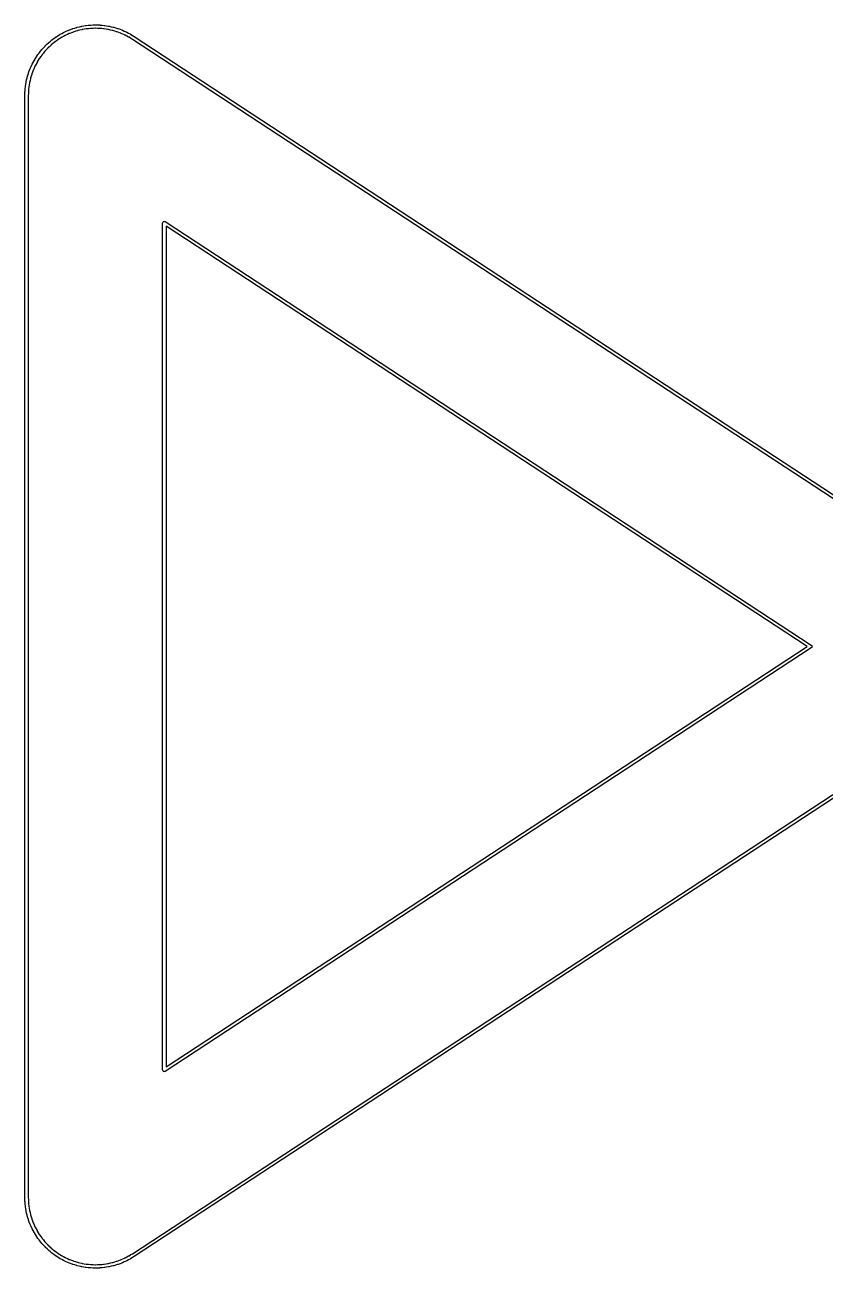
# Model space of a CAD drawing. Header units: inches. Extents: x 0.4 to 11.3, y -7.9 to -0.4.
# Drawn here: x 1.909 to 2.1376, y -3.6619 to -3.3066 of the extents above; entities that cross this region are included whole.
import ezdxf

# ---------------------------------------------------------------- set-up
doc = ezdxf.new("R2010")
doc.units = ezdxf.units.IN
doc.header["$MEASUREMENT"] = 0
doc.layers.add('Translucent', color=161, linetype='CONTINUOUS', true_color=0x5994dc)

msp = doc.modelspace()

# ---------------------------------------------------------------- linework, layer by layer
at = {"layer": 'Translucent', "linetype": 'CONTINUOUS'}
for p, q in [((1.92143, -3.30812), (1.92195, -3.30793)), ((1.92195, -3.30793), (1.92247, -3.30773)), ((1.92247, -3.30773), (1.92248, -3.30772)), ((1.92248, -3.30772), (1.9225, -3.30772)), ((1.9225, -3.30772), (1.92257, -3.3077)), ((1.92257, -3.3077), (1.92263, -3.30767)), ((1.92263, -3.30767), (1.92265, -3.30767)), ((1.92265, -3.30767), (1.92266, -3.30766)), ((1.92266, -3.30766), (1.9232, -3.3075)), ((1.9232, -3.3075), (1.92373, -3.30733)), ((1.92373, -3.30733), (1.92374, -3.30733)), ((1.92374, -3.30733), (1.92376, -3.30732)), ((1.92376, -3.30732), (1.92383, -3.30731)), ((1.92383, -3.30731), (1.9239, -3.30729)), ((1.9239, -3.30729), (1.92391, -3.30728)), ((1.92391, -3.30728), (1.92393, -3.30728)), ((1.92393, -3.30728), (1.92447, -3.30715)), ((1.92447, -3.30715), (1.92501, -3.30702)), ((1.92501, -3.30702), (1.92503, -3.30702)), ((1.92503, -3.30702), (1.92504, -3.30701)), ((1.92504, -3.30701), (1.92511, -3.307)), ((1.92511, -3.307), (1.92518, -3.30699)), ((1.92518, -3.30699), (1.9252, -3.30699)), ((1.9252, -3.30699), (1.92521, -3.30698)), ((1.92521, -3.30698), (1.92576, -3.30689)), ((1.92529, -3.30797), (1.92523, -3.30798)), ((1.92531, -3.30796), (1.92529, -3.30797)), ((1.92532, -3.30796), (1.92531, -3.30796)), ((1.92539, -3.30795), (1.92532, -3.30796)), ((1.92593, -3.30786), (1.92539, -3.30795)), ((1.92576, -3.30689), (1.92631, -3.30679)), ((1.92646, -3.30777), (1.92593, -3.30786)), ((1.92593, -3.30786), (1.92593, -3.30786)), ((1.92593, -3.30786), (1.92593, -3.30786)), ((1.92631, -3.30679), (1.92633, -3.30679)), ((1.92633, -3.30679), (1.92634, -3.30679)), ((1.92634, -3.30679), (1.92641, -3.30678)), ((1.92641, -3.30678), (1.92648, -3.30677)), ((1.92653, -3.30776), (1.92646, -3.30777)), ((1.92648, -3.30677), (1.9265, -3.30677)), ((1.9265, -3.30677), (1.92652, -3.30677)), ((1.92652, -3.30677), (1.92707, -3.30671)), ((1.92655, -3.30775), (1.92653, -3.30776)), ((1.92656, -3.30775), (1.92655, -3.30775)), ((1.92663, -3.30774), (1.92656, -3.30775)), ((1.92717, -3.30769), (1.92663, -3.30774)), ((1.92707, -3.30671), (1.92762, -3.30665)), ((1.92771, -3.30763), (1.92717, -3.30769)), ((1.92717, -3.30769), (1.92717, -3.30769)), ((1.92717, -3.30769), (1.92717, -3.30769)), ((1.92762, -3.30665), (1.92764, -3.30665)), ((1.92764, -3.30665), (1.92766, -3.30665)), ((1.92766, -3.30665), (1.92773, -3.30665)), ((1.92778, -3.30763), (1.92771, -3.30763)), ((1.92773, -3.30665), (1.9278, -3.30664)), ((1.9278, -3.30763), (1.92778, -3.30763)), ((1.9278, -3.30664), (1.92781, -3.30664)), ((1.92781, -3.30763), (1.9278, -3.30763)), ((1.92781, -3.30664), (1.92783, -3.30664)), ((1.92788, -3.30762), (1.92781, -3.30763)), ((1.92783, -3.30664), (1.92839, -3.30662)), ((1.92842, -3.3076), (1.92788, -3.30762)), ((1.92839, -3.30662), (1.92894, -3.3066)), ((1.92843, -3.3076), (1.92842, -3.3076)), ((1.92842, -3.3076), (1.92842, -3.3076)), ((1.92897, -3.30758), (1.92843, -3.3076)), ((1.92894, -3.3066), (1.92896, -3.3066)), ((1.92896, -3.3066), (1.92898, -3.3066)), ((1.92904, -3.30758), (1.92897, -3.30758)), ((1.92898, -3.3066), (1.92905, -3.3066)), ((1.92905, -3.30758), (1.92904, -3.30758)), ((1.92905, -3.3066), (1.92912, -3.30659)), ((1.92906, -3.30758), (1.92905, -3.30758)), ((1.92913, -3.30758), (1.92906, -3.30758)), ((1.92912, -3.30659), (1.92913, -3.3066)), ((1.92913, -3.3066), (1.92915, -3.30659)), ((1.92968, -3.3076), (1.92913, -3.30758)), ((1.92915, -3.30659), (1.92971, -3.30661)), ((1.93022, -3.30761), (1.92968, -3.3076)), ((1.92968, -3.3076), (1.92968, -3.3076)), ((1.92968, -3.3076), (1.92968, -3.3076)), ((1.92971, -3.30661), (1.93026, -3.30663)), ((1.93029, -3.30762), (1.93022, -3.30761)), ((1.93026, -3.30663), (1.93028, -3.30663)), ((1.93028, -3.30663), (1.9303, -3.30663)), ((1.93031, -3.30761), (1.93029, -3.30762)), ((1.9303, -3.30663), (1.93037, -3.30663)), ((1.93032, -3.30762), (1.93031, -3.30761)), ((1.93039, -3.30762), (1.93032, -3.30762)), ((1.93037, -3.30663), (1.93044, -3.30664)), ((1.93093, -3.30767), (1.93039, -3.30762)), ((1.93044, -3.30664), (1.93045, -3.30664)), ((1.93045, -3.30664), (1.93047, -3.30664)), ((1.93047, -3.30664), (1.93102, -3.30669)), ((1.93147, -3.30772), (1.93093, -3.30767)), ((1.93093, -3.30767), (1.93093, -3.30767)), ((1.93093, -3.30767), (1.93093, -3.30767)), ((1.93102, -3.30669), (1.93158, -3.30674)), ((1.93154, -3.30773), (1.93147, -3.30772)), ((1.93156, -3.30773), (1.93154, -3.30773)), ((1.93157, -3.30774), (1.93156, -3.30773)), ((1.93164, -3.30774), (1.93157, -3.30774)), ((1.93158, -3.30674), (1.93159, -3.30675)), ((1.93159, -3.30675), (1.93161, -3.30675)), ((1.93161, -3.30675), (1.93168, -3.30676)), ((1.93217, -3.30783), (1.93164, -3.30774)), ((1.93168, -3.30676), (1.93175, -3.30677)), ((1.93175, -3.30677), (1.93177, -3.30677)), ((1.93177, -3.30677), (1.93178, -3.30677)), ((1.93178, -3.30677), (1.93233, -3.30686)), ((1.93218, -3.30783), (1.93217, -3.30783)), ((1.93271, -3.30792), (1.93218, -3.30783)), ((1.93218, -3.30783), (1.93218, -3.30783)), ((1.93233, -3.30686), (1.93288, -3.30695)), ((1.93278, -3.30793), (1.93271, -3.30792)), ((1.9328, -3.30793), (1.93278, -3.30793)), ((1.93281, -3.30794), (1.9328, -3.30793)), ((1.93288, -3.30795), (1.93281, -3.30794)), ((1.93288, -3.30695), (1.9329, -3.30695)), ((1.93341, -3.30807), (1.93288, -3.30795)), ((1.9329, -3.30695), (1.93291, -3.30695)), ((1.93291, -3.30695), (1.93298, -3.30697)), ((1.93298, -3.30697), (1.93305, -3.30698)), ((1.93305, -3.30698), (1.93307, -3.30699)), ((1.93307, -3.30699), (1.93309, -3.30699)), ((1.93309, -3.30699), (1.93363, -3.30711)), ((1.93363, -3.30711), (1.93363, -3.30711)), ((1.93363, -3.30711), (1.93417, -3.30723)), ((1.93417, -3.30723), (1.93419, -3.30724)), ((1.93419, -3.30724), (1.9342, -3.30724)), ((1.9342, -3.30724), (1.93427, -3.30726)), ((1.93427, -3.30726), (1.93434, -3.30728)), ((1.93434, -3.30728), (1.93436, -3.30728)), ((1.93436, -3.30728), (1.93437, -3.30729)), ((1.93437, -3.30729), (1.9349, -3.30745)), ((1.9349, -3.30745), (1.93544, -3.30761)), ((1.93544, -3.30761), (1.93545, -3.30761)), ((1.93545, -3.30761), (1.93547, -3.30762)), ((1.93547, -3.30762), (1.93554, -3.30764)), ((1.93554, -3.30764), (1.9356, -3.30766)), ((1.9356, -3.30766), (1.93562, -3.30767)), ((1.93562, -3.30767), (1.93563, -3.30767)), ((1.93563, -3.30767), (1.93615, -3.30787)), ((1.93615, -3.30787), (1.93668, -3.30806)), ((1.91584, -3.31159), (1.91627, -3.31124)), ((1.91627, -3.31124), (1.9167, -3.31088)), ((1.9167, -3.31088), (1.91671, -3.31087)), ((1.91671, -3.31087), (1.91673, -3.31086)), ((1.91673, -3.31086), (1.91678, -3.31082)), ((1.91678, -3.31082), (1.91684, -3.31077)), ((1.91684, -3.31077), (1.91685, -3.31077)), ((1.91685, -3.31077), (1.91686, -3.31075)), ((1.91686, -3.31075), (1.91732, -3.31043)), ((1.91732, -3.31043), (1.91777, -3.3101)), ((1.91789, -3.31123), (1.91745, -3.31154)), ((1.91777, -3.3101), (1.91778, -3.31009)), ((1.91778, -3.31009), (1.91779, -3.31008)), ((1.91779, -3.31008), (1.91785, -3.31005)), ((1.91785, -3.31005), (1.91791, -3.31)), ((1.91833, -3.31091), (1.91789, -3.31123)), ((1.91789, -3.31123), (1.91789, -3.31123)), ((1.91789, -3.31123), (1.91789, -3.31123)), ((1.91791, -3.31), (1.91793, -3.31)), ((1.91793, -3.31), (1.91794, -3.30999)), ((1.91794, -3.30999), (1.91841, -3.30969)), ((1.91839, -3.31087), (1.91833, -3.31091)), ((1.9184, -3.31086), (1.91839, -3.31087)), ((1.91841, -3.31085), (1.9184, -3.31086)), ((1.91841, -3.30969), (1.91888, -3.30939)), ((1.91847, -3.31081), (1.91841, -3.31085)), ((1.91893, -3.31053), (1.91847, -3.31081)), ((1.91888, -3.30939), (1.9189, -3.30939)), ((1.9189, -3.30939), (1.91891, -3.30938)), ((1.91891, -3.30938), (1.91897, -3.30934)), ((1.91894, -3.31052), (1.91893, -3.31053)), ((1.91893, -3.31053), (1.91893, -3.31053)), ((1.91939, -3.31023), (1.91894, -3.31052)), ((1.91897, -3.30934), (1.91903, -3.30931)), ((1.91903, -3.30931), (1.91905, -3.3093)), ((1.91905, -3.3093), (1.91906, -3.30929)), ((1.91906, -3.30929), (1.91955, -3.30903)), ((1.91945, -3.3102), (1.91939, -3.31023)), ((1.91947, -3.31019), (1.91945, -3.3102)), ((1.91948, -3.31019), (1.91947, -3.31019)), ((1.91954, -3.31015), (1.91948, -3.31019)), ((1.92002, -3.30989), (1.91954, -3.31015)), ((1.91955, -3.30903), (1.92004, -3.30876)), ((1.9205, -3.30963), (1.92002, -3.30989)), ((1.92002, -3.30989), (1.92002, -3.30989)), ((1.92002, -3.30989), (1.92002, -3.30989)), ((1.92004, -3.30876), (1.92005, -3.30876)), ((1.92005, -3.30876), (1.92007, -3.30875)), ((1.92007, -3.30875), (1.92013, -3.30872)), ((1.92013, -3.30872), (1.9202, -3.30868)), ((1.9202, -3.30868), (1.92021, -3.30868)), ((1.92021, -3.30868), (1.92022, -3.30867)), ((1.92022, -3.30867), (1.92073, -3.30844)), ((1.92056, -3.3096), (1.9205, -3.30963)), ((1.92057, -3.30959), (1.92056, -3.3096)), ((1.92058, -3.30959), (1.92057, -3.30959)), ((1.92064, -3.30956), (1.92058, -3.30959)), ((1.92114, -3.30933), (1.92064, -3.30956)), ((1.92073, -3.30844), (1.92124, -3.3082)), ((1.92164, -3.3091), (1.92114, -3.30933)), ((1.92114, -3.30933), (1.92114, -3.30933)), ((1.92114, -3.30933), (1.92114, -3.30933)), ((1.92124, -3.3082), (1.92125, -3.3082)), ((1.92125, -3.3082), (1.92127, -3.30819)), ((1.92127, -3.30819), (1.92133, -3.30817)), ((1.92133, -3.30817), (1.9214, -3.30814)), ((1.9214, -3.30814), (1.92141, -3.30813)), ((1.92141, -3.30813), (1.92143, -3.30812)), ((1.9217, -3.30908), (1.92164, -3.3091)), ((1.92171, -3.30907), (1.9217, -3.30908)), ((1.92173, -3.30907), (1.92171, -3.30907)), ((1.92179, -3.30904), (1.92173, -3.30907)), ((1.9223, -3.30885), (1.92179, -3.30904)), ((1.92281, -3.30865), (1.9223, -3.30885)), ((1.9223, -3.30885), (1.9223, -3.30885)), ((1.9223, -3.30885), (1.9223, -3.30885)), ((1.92287, -3.30863), (1.92281, -3.30865)), ((1.92289, -3.30862), (1.92287, -3.30863)), ((1.9229, -3.30862), (1.92289, -3.30862)), ((1.92296, -3.3086), (1.9229, -3.30862)), ((1.92348, -3.30844), (1.92296, -3.3086)), ((1.92349, -3.30844), (1.92348, -3.30844)), ((1.92401, -3.30828), (1.92349, -3.30844)), ((1.92349, -3.30844), (1.92349, -3.30844)), ((1.92407, -3.30826), (1.92401, -3.30828)), ((1.92409, -3.30825), (1.92407, -3.30826)), ((1.9241, -3.30825), (1.92409, -3.30825)), ((1.92417, -3.30823), (1.9241, -3.30825)), ((1.9247, -3.30811), (1.92417, -3.30823)), ((1.92523, -3.30798), (1.9247, -3.30811)), ((1.9247, -3.30811), (1.9247, -3.30811)), ((1.9247, -3.30811), (1.9247, -3.30811)), ((1.93394, -3.30819), (1.93341, -3.30807)), ((1.93341, -3.30807), (1.93341, -3.30807)), ((1.93341, -3.30807), (1.93341, -3.30807)), ((1.93401, -3.30821), (1.93394, -3.30819)), ((1.93402, -3.30821), (1.93401, -3.30821)), ((1.93403, -3.30822), (1.93402, -3.30821)), ((1.9341, -3.30823), (1.93403, -3.30822)), ((1.93462, -3.30839), (1.9341, -3.30823)), ((1.93515, -3.30854), (1.93462, -3.30839)), ((1.93462, -3.30839), (1.93462, -3.30839)), ((1.93462, -3.30839), (1.93462, -3.30839)), ((1.93521, -3.30857), (1.93515, -3.30854)), ((1.93522, -3.30857), (1.93521, -3.30857)), ((1.93524, -3.30858), (1.93522, -3.30857)), ((1.9353, -3.3086), (1.93524, -3.30858)), ((1.93581, -3.30879), (1.9353, -3.3086)), ((1.93582, -3.30879), (1.93581, -3.30879)), ((1.93581, -3.30879), (1.93581, -3.30879)), ((1.93632, -3.30898), (1.93582, -3.30879)), ((1.93639, -3.309), (1.93632, -3.30898)), ((1.9364, -3.30901), (1.93639, -3.309)), ((1.93641, -3.30902), (1.9364, -3.30901)), ((1.93648, -3.30904), (1.93641, -3.30902)), ((1.93697, -3.30926), (1.93648, -3.30904)), ((1.93668, -3.30806), (1.93669, -3.30807)), ((1.93669, -3.30807), (1.93671, -3.30807)), ((1.93671, -3.30807), (1.93677, -3.3081)), ((1.93677, -3.3081), (1.93684, -3.30812)), ((1.93684, -3.30812), (1.93685, -3.30813)), ((1.93685, -3.30813), (1.93687, -3.30814)), ((1.93687, -3.30814), (1.93738, -3.30837)), ((1.93698, -3.30926), (1.93697, -3.30926)), ((1.93698, -3.30927), (1.93698, -3.30926)), ((1.93747, -3.30949), (1.93698, -3.30927)), ((1.93738, -3.30837), (1.93789, -3.30859)), ((1.93753, -3.30952), (1.93747, -3.30949)), ((1.93755, -3.30952), (1.93753, -3.30952)), ((1.93756, -3.30953), (1.93755, -3.30952)), ((1.93762, -3.30956), (1.93756, -3.30953)), ((1.9381, -3.30981), (1.93762, -3.30956)), ((1.93789, -3.30859), (1.9379, -3.3086)), ((1.9379, -3.3086), (1.93792, -3.30861)), ((1.93792, -3.30861), (1.93798, -3.30864)), ((1.93798, -3.30864), (1.93804, -3.30867)), ((1.93804, -3.30867), (1.93806, -3.30868)), ((1.93806, -3.30868), (1.93807, -3.30868)), ((1.93807, -3.30868), (1.93857, -3.30895)), ((1.93811, -3.30982), (1.9381, -3.30981)), ((1.9381, -3.30981), (1.9381, -3.30981)), ((1.93859, -3.31007), (1.93811, -3.30982)), ((1.93857, -3.30895), (1.93906, -3.3092)), ((1.93865, -3.3101), (1.93859, -3.31007)), ((1.93866, -3.31011), (1.93865, -3.3101)), ((1.93867, -3.31012), (1.93866, -3.31011)), ((1.93873, -3.31015), (1.93867, -3.31012)), ((1.93919, -3.31044), (1.93873, -3.31015)), ((1.93906, -3.3092), (1.93907, -3.30921)), ((1.93907, -3.30921), (1.93908, -3.30922)), ((1.93908, -3.30922), (1.93915, -3.30926)), ((1.93915, -3.30926), (1.93921, -3.30929)), ((1.93967, -3.31073), (1.93919, -3.31044)), ((1.93919, -3.31044), (1.93919, -3.31044)), ((1.93919, -3.31044), (1.93919, -3.31044)), ((1.93921, -3.30929), (1.93922, -3.3093)), ((1.93922, -3.3093), (1.93924, -3.30931)), ((1.93924, -3.30931), (1.93971, -3.3096)), ((2.17981, -3.4682), (1.93967, -3.31073)), ((1.93971, -3.3096), (1.94018, -3.30989)), ((1.94018, -3.30989), (1.94019, -3.3099)), ((1.94019, -3.3099), (1.9402, -3.3099)), ((1.9402, -3.3099), (2.18036, -3.46738)), ((1.91269, -3.3151), (1.91301, -3.31464)), ((1.91301, -3.31464), (1.91302, -3.31463)), ((1.91302, -3.31463), (1.91303, -3.31461)), ((1.91303, -3.31461), (1.91308, -3.31456)), ((1.91308, -3.31456), (1.91312, -3.3145)), ((1.91312, -3.3145), (1.91313, -3.31449)), ((1.91313, -3.31449), (1.91314, -3.31448)), ((1.91314, -3.31448), (1.91349, -3.31405)), ((1.91349, -3.31405), (1.91384, -3.31361)), ((1.91384, -3.31361), (1.91385, -3.3136)), ((1.91385, -3.3136), (1.91386, -3.31359)), ((1.91386, -3.31359), (1.91391, -3.31354)), ((1.91391, -3.31354), (1.91395, -3.31348)), ((1.91425, -3.31467), (1.91391, -3.31509)), ((1.91395, -3.31348), (1.91397, -3.31347)), ((1.91397, -3.31346), (1.91435, -3.31305)), ((1.91397, -3.31347), (1.91397, -3.31346)), ((1.9146, -3.31424), (1.91425, -3.31466)), ((1.91425, -3.31466), (1.91425, -3.31467)), ((1.91425, -3.31467), (1.91425, -3.31467)), ((1.91435, -3.31305), (1.91473, -3.31264)), ((1.91464, -3.31419), (1.9146, -3.31424)), ((1.91465, -3.31418), (1.91464, -3.31419)), ((1.91466, -3.31417), (1.91465, -3.31418)), ((1.9147, -3.31412), (1.91466, -3.31417)), ((1.91508, -3.31372), (1.9147, -3.31412)), ((1.91473, -3.31264), (1.91475, -3.31263)), ((1.91475, -3.31262), (1.91481, -3.31257)), ((1.91475, -3.31263), (1.91475, -3.31262)), ((1.91481, -3.31257), (1.91486, -3.31252)), ((1.91486, -3.31252), (1.91487, -3.31251)), ((1.91487, -3.31251), (1.91488, -3.31249)), ((1.91488, -3.31249), (1.91528, -3.31211)), ((1.91545, -3.31332), (1.91508, -3.31372)), ((1.91508, -3.31372), (1.91508, -3.31372)), ((1.91508, -3.31372), (1.91508, -3.31372)), ((1.91528, -3.31211), (1.91569, -3.31173)), ((1.9155, -3.31327), (1.91545, -3.31332)), ((1.91552, -3.31325), (1.9155, -3.31326)), ((1.9155, -3.31326), (1.9155, -3.31327)), ((1.91556, -3.3132), (1.91552, -3.31325)), ((1.91596, -3.31283), (1.91556, -3.3132)), ((1.91569, -3.31173), (1.9157, -3.31172)), ((1.9157, -3.31172), (1.91571, -3.31171)), ((1.91571, -3.31171), (1.91577, -3.31166)), ((1.91577, -3.31166), (1.91582, -3.31161)), ((1.91582, -3.31161), (1.91583, -3.3116)), ((1.91583, -3.3116), (1.91584, -3.31159)), ((1.91636, -3.31245), (1.91596, -3.31283)), ((1.91596, -3.31283), (1.91596, -3.31283)), ((1.91596, -3.31283), (1.91596, -3.31283)), ((1.91641, -3.31241), (1.91636, -3.31245)), ((1.91642, -3.3124), (1.91641, -3.31241)), ((1.91643, -3.31239), (1.91642, -3.3124)), ((1.91648, -3.31234), (1.91643, -3.31239)), ((1.9169, -3.312), (1.91648, -3.31234)), ((1.91732, -3.31165), (1.9169, -3.31199)), ((1.9169, -3.31199), (1.9169, -3.312)), ((1.9169, -3.312), (1.9169, -3.312)), ((1.91737, -3.31161), (1.91732, -3.31165)), ((1.91738, -3.3116), (1.91737, -3.31161)), ((1.9174, -3.31159), (1.91738, -3.3116)), ((1.91745, -3.31154), (1.9174, -3.31159)), ((1.9105, -3.31904), (1.91073, -3.31853)), ((1.91073, -3.31853), (1.91095, -3.31802)), ((1.91095, -3.31802), (1.91096, -3.31801)), ((1.91096, -3.31801), (1.91097, -3.31799)), ((1.91097, -3.31799), (1.911, -3.31793)), ((1.911, -3.31793), (1.91103, -3.31786)), ((1.91103, -3.31786), (1.91104, -3.31785)), ((1.91104, -3.31783), (1.91131, -3.31734)), ((1.91104, -3.31785), (1.91104, -3.31783)), ((1.91131, -3.31734), (1.91157, -3.31685)), ((1.91157, -3.31685), (1.91158, -3.31684)), ((1.91158, -3.31682), (1.91162, -3.31676)), ((1.91158, -3.31684), (1.91158, -3.31682)), ((1.91162, -3.31676), (1.91165, -3.3167)), ((1.91185, -3.31843), (1.91163, -3.31893)), ((1.91165, -3.3167), (1.91166, -3.31668)), ((1.91166, -3.31668), (1.91167, -3.31667)), ((1.91167, -3.31667), (1.91196, -3.3162)), ((1.91188, -3.31837), (1.91185, -3.31843)), ((1.91189, -3.31835), (1.91188, -3.31836)), ((1.91188, -3.31836), (1.91188, -3.31837)), ((1.91192, -3.31828), (1.91189, -3.31835)), ((1.91218, -3.3178), (1.91192, -3.31828)), ((1.91196, -3.3162), (1.91225, -3.31572)), ((1.91243, -3.31732), (1.91218, -3.3178)), ((1.91218, -3.3178), (1.91218, -3.3178)), ((1.91218, -3.3178), (1.91218, -3.3178)), ((1.91225, -3.31572), (1.91226, -3.31571)), ((1.91226, -3.31571), (1.91227, -3.31569)), ((1.91227, -3.31569), (1.91231, -3.31564)), ((1.91231, -3.31564), (1.91235, -3.31558)), ((1.91235, -3.31558), (1.91236, -3.31556)), ((1.91236, -3.31556), (1.91237, -3.31555)), ((1.91237, -3.31555), (1.91269, -3.3151)), ((1.91247, -3.31726), (1.91243, -3.31732)), ((1.91248, -3.31724), (1.91247, -3.31725)), ((1.91247, -3.31725), (1.91247, -3.31726)), ((1.91251, -3.31718), (1.91248, -3.31724)), ((1.9128, -3.31671), (1.91251, -3.31718)), ((1.91308, -3.31625), (1.9128, -3.31671)), ((1.9128, -3.31671), (1.9128, -3.31671)), ((1.9128, -3.31671), (1.9128, -3.31671)), ((1.91312, -3.31619), (1.91308, -3.31625)), ((1.91313, -3.31618), (1.91312, -3.31619)), ((1.91314, -3.31617), (1.91313, -3.31618)), ((1.91318, -3.31611), (1.91314, -3.31617)), ((1.91349, -3.31567), (1.91318, -3.31611)), ((1.91381, -3.31522), (1.91349, -3.31566)), ((1.91349, -3.31566), (1.91349, -3.31567)), ((1.91349, -3.31567), (1.91349, -3.31567)), ((1.91385, -3.31517), (1.91381, -3.31522)), ((1.91386, -3.31515), (1.91385, -3.31517)), ((1.91387, -3.31514), (1.91386, -3.31515)), ((1.91391, -3.31509), (1.91387, -3.31514)), ((1.90947, -3.32228), (1.9096, -3.32173)), ((1.9096, -3.3217), (1.90962, -3.32163)), ((1.9096, -3.32172), (1.9096, -3.3217)), ((1.9096, -3.32173), (1.9096, -3.32172)), ((1.90962, -3.32163), (1.90964, -3.32157)), ((1.90964, -3.32157), (1.90965, -3.32155)), ((1.90965, -3.32153), (1.90981, -3.321)), ((1.90965, -3.32155), (1.90965, -3.32153)), ((1.90981, -3.321), (1.90997, -3.32047)), ((1.90997, -3.32045), (1.90998, -3.32044)), ((1.90997, -3.32047), (1.90997, -3.32045)), ((1.90998, -3.32044), (1.91, -3.32037)), ((1.91, -3.32037), (1.91002, -3.3203)), ((1.91002, -3.3203), (1.91003, -3.32029)), ((1.91003, -3.32027), (1.91023, -3.31975)), ((1.91003, -3.32029), (1.91003, -3.32027)), ((1.91023, -3.31975), (1.91042, -3.31923)), ((1.91023, -3.31975), (1.91023, -3.31975)), ((1.91042, -3.31923), (1.91043, -3.31921)), ((1.91043, -3.3192), (1.91046, -3.31913)), ((1.91043, -3.31921), (1.91043, -3.3192)), ((1.91055, -3.32197), (1.91043, -3.32249)), ((1.91046, -3.31913), (1.91049, -3.31907)), ((1.91049, -3.31907), (1.9105, -3.31905)), ((1.9105, -3.31905), (1.9105, -3.31904)), ((1.91057, -3.3219), (1.91055, -3.32197)), ((1.91058, -3.32187), (1.91057, -3.32188)), ((1.91057, -3.32188), (1.91057, -3.3219)), ((1.9106, -3.3218), (1.91058, -3.32187)), ((1.91075, -3.32128), (1.9106, -3.3218)), ((1.91091, -3.32076), (1.91075, -3.32128)), ((1.91075, -3.32128), (1.91075, -3.32128)), ((1.91075, -3.32128), (1.91075, -3.32128)), ((1.91093, -3.32069), (1.91091, -3.32076)), ((1.91094, -3.32067), (1.91093, -3.32068)), ((1.91093, -3.32068), (1.91093, -3.32069)), ((1.91096, -3.3206), (1.91094, -3.32067)), ((1.91115, -3.32009), (1.91096, -3.3206)), ((1.91134, -3.31958), (1.91115, -3.32009)), ((1.91115, -3.32009), (1.91115, -3.32009)), ((1.91115, -3.32009), (1.91115, -3.32009)), ((1.91137, -3.31952), (1.91134, -3.31958)), ((1.91138, -3.31949), (1.91137, -3.3195)), ((1.91137, -3.3195), (1.91137, -3.31952)), ((1.9114, -3.31943), (1.91138, -3.31949)), ((1.91163, -3.31893), (1.9114, -3.31943)), ((1.91163, -3.31893), (1.91163, -3.31893)), ((1.91163, -3.31893), (1.91163, -3.31893)), ((1.90898, -3.3262), (1.90899, -3.32564)), ((1.90899, -3.32561), (1.909, -3.32554)), ((1.90899, -3.32563), (1.90899, -3.32561)), ((1.90899, -3.32564), (1.90899, -3.32563)), ((1.909, -3.32544), (1.90906, -3.32488)), ((1.909, -3.32545), (1.909, -3.32544)), ((1.909, -3.32547), (1.909, -3.32545)), ((1.909, -3.32554), (1.909, -3.32547)), ((1.90906, -3.32488), (1.90911, -3.32433)), ((1.90911, -3.3243), (1.90912, -3.32422)), ((1.90911, -3.32431), (1.90911, -3.3243)), ((1.90911, -3.32433), (1.90911, -3.32431)), ((1.90912, -3.32422), (1.90913, -3.32415)), ((1.90913, -3.32412), (1.90922, -3.32357)), ((1.90913, -3.32414), (1.90913, -3.32412)), ((1.90913, -3.32415), (1.90913, -3.32414)), ((1.90922, -3.32357), (1.90931, -3.32302)), ((1.90931, -3.32299), (1.90933, -3.32292)), ((1.90931, -3.32301), (1.90931, -3.32299)), ((1.90931, -3.32302), (1.90931, -3.32301)), ((1.90933, -3.32292), (1.90934, -3.32285)), ((1.90934, -3.32285), (1.90935, -3.32284)), ((1.90935, -3.32282), (1.90947, -3.32228)), ((1.90935, -3.32284), (1.90935, -3.32282)), ((1.90947, -3.32228), (1.90947, -3.32228)), ((1.90997, -3.32568), (1.90996, -3.32622)), ((1.90998, -3.32561), (1.90997, -3.32568)), ((1.91004, -3.32498), (1.90998, -3.32552)), ((1.90998, -3.32552), (1.90998, -3.32559)), ((1.90998, -3.32559), (1.90998, -3.3256)), ((1.90998, -3.3256), (1.90998, -3.32561)), ((1.91008, -3.32443), (1.91004, -3.32497)), ((1.91004, -3.32497), (1.91004, -3.32497)), ((1.91004, -3.32497), (1.91004, -3.32498)), ((1.9101, -3.32436), (1.91008, -3.32443)), ((1.9101, -3.32434), (1.91009, -3.32435)), ((1.91009, -3.32435), (1.9101, -3.32436)), ((1.91011, -3.32427), (1.9101, -3.32434)), ((1.91019, -3.32373), (1.91011, -3.32427)), ((1.91028, -3.32319), (1.91019, -3.32373)), ((1.91019, -3.32373), (1.91019, -3.32373)), ((1.91019, -3.32373), (1.91019, -3.32373)), ((1.91029, -3.32312), (1.91028, -3.32319)), ((1.9103, -3.3231), (1.91029, -3.32311)), ((1.91029, -3.32311), (1.91029, -3.32312)), ((1.91031, -3.32303), (1.9103, -3.3231)), ((1.91043, -3.3225), (1.91031, -3.32303)), ((1.91043, -3.32249), (1.91043, -3.3225)), ((1.91043, -3.3225), (1.91043, -3.3225)), ((1.90896, -3.32676), (1.90898, -3.3262)), ((1.90896, -3.32677), (1.90896, -3.32676)), ((1.90896, -3.32676), (1.90896, -3.32676)), ((1.90896, -3.64173), (1.90896, -3.32677)), ((1.90996, -3.32623), (1.90994, -3.32678)), ((1.90994, -3.32678), (1.90994, -3.64172)), ((1.90996, -3.32622), (1.90996, -3.32623)), ((1.90996, -3.32623), (1.90996, -3.32623)), ((1.94833, -3.36322), (1.94834, -3.36315)), ((1.94833, -3.60528), (1.94833, -3.36322)), ((1.94834, -3.36313), (1.94835, -3.36311)), ((1.94834, -3.36315), (1.94834, -3.36313)), ((1.94835, -3.36311), (1.94836, -3.36303)), ((1.94836, -3.36303), (1.94846, -3.36293)), ((1.94846, -3.36293), (1.94854, -3.36281)), ((1.94854, -3.36281), (1.94859, -3.3628)), ((1.94859, -3.3628), (1.94863, -3.36277)), ((1.94863, -3.36277), (1.94877, -3.36277)), ((1.94877, -3.36277), (1.94891, -3.36274)), ((1.94891, -3.36274), (1.94898, -3.36277)), ((1.94898, -3.36277), (1.94901, -3.36277)), ((1.94901, -3.36277), (1.94902, -3.36278)), ((1.94902, -3.36278), (1.94909, -3.36281)), ((1.94909, -3.36281), (2.13366, -3.48384)), ((2.1325, -3.48425), (1.94931, -3.36413)), ((1.94931, -3.36413), (1.94931, -3.60437)), ((2.13366, -3.48466), (1.94909, -3.6057)), ((1.94931, -3.60437), (2.1325, -3.48425)), ((2.13366, -3.48384), (2.13367, -3.48384)), ((2.13367, -3.48466), (2.13366, -3.48466)), ((2.13367, -3.48384), (2.13367, -3.48385)), ((2.13367, -3.48385), (2.13367, -3.48385)), ((2.13367, -3.48385), (2.1338, -3.48398)), ((2.1338, -3.48453), (2.13367, -3.48465)), ((2.13367, -3.48465), (2.13367, -3.48466)), ((2.13367, -3.48466), (2.13367, -3.48466)), ((2.1338, -3.48398), (2.13382, -3.48407)), ((2.13382, -3.48443), (2.1338, -3.48453)), ((2.13382, -3.48407), (2.13388, -3.48416)), ((2.13388, -3.48434), (2.13382, -3.48443)), ((2.13388, -3.48416), (2.13386, -3.48425)), ((2.13386, -3.48425), (2.13388, -3.48434)), ((1.93967, -3.65778), (2.17981, -3.50031)), ((2.18036, -3.50113), (1.9402, -3.65861)), ((1.94834, -3.60535), (1.94833, -3.60528)), ((1.94834, -3.60538), (1.94834, -3.60535)), ((1.94835, -3.6054), (1.94834, -3.60538)), ((1.94836, -3.60547), (1.94835, -3.6054)), ((1.94846, -3.60557), (1.94836, -3.60547)), ((1.94854, -3.60569), (1.94846, -3.60557)), ((1.94859, -3.6057), (1.94854, -3.60569)), ((1.94863, -3.60574), (1.94859, -3.6057)), ((1.94877, -3.60574), (1.94863, -3.60574)), ((1.94891, -3.60577), (1.94877, -3.60574)), ((1.94898, -3.60574), (1.94891, -3.60577)), ((1.94901, -3.60574), (1.94898, -3.60574)), ((1.94902, -3.60572), (1.94901, -3.60574)), ((1.94909, -3.6057), (1.94902, -3.60572)), ((1.90896, -3.64174), (1.90896, -3.64173)), ((1.90896, -3.64175), (1.90896, -3.64174)), ((1.90898, -3.64231), (1.90896, -3.64175)), ((1.90994, -3.64172), (1.90996, -3.64227)), ((1.90899, -3.64286), (1.90898, -3.64231)), ((1.90899, -3.64288), (1.90899, -3.64286)), ((1.90899, -3.64289), (1.90899, -3.64288)), ((1.909, -3.64296), (1.90899, -3.64289)), ((1.909, -3.64304), (1.909, -3.64296)), ((1.909, -3.64305), (1.909, -3.64304)), ((1.909, -3.64307), (1.909, -3.64305)), ((1.90906, -3.64362), (1.909, -3.64307)), ((1.90911, -3.64418), (1.90906, -3.64362)), ((1.90911, -3.64419), (1.90911, -3.64418)), ((1.90911, -3.64421), (1.90911, -3.64419)), ((1.90912, -3.64428), (1.90911, -3.64421)), ((1.90913, -3.64435), (1.90912, -3.64428)), ((1.90913, -3.64437), (1.90913, -3.64435)), ((1.90913, -3.64438), (1.90913, -3.64437)), ((1.90922, -3.64493), (1.90913, -3.64438)), ((1.90931, -3.64548), (1.90922, -3.64493)), ((1.90931, -3.6455), (1.90931, -3.64548)), ((1.90931, -3.64551), (1.90931, -3.6455)), ((1.90933, -3.64558), (1.90931, -3.64551)), ((1.90996, -3.64227), (1.90996, -3.64228)), ((1.90996, -3.64228), (1.90996, -3.64228)), ((1.90996, -3.64228), (1.90997, -3.64282)), ((1.90997, -3.64282), (1.90998, -3.64289)), ((1.90998, -3.64289), (1.90998, -3.6429)), ((1.90998, -3.6429), (1.90998, -3.64292)), ((1.90998, -3.64292), (1.90998, -3.64299)), ((1.90998, -3.64299), (1.91004, -3.64353)), ((1.91004, -3.64353), (1.91004, -3.64353)), ((1.91004, -3.64353), (1.91004, -3.64353)), ((1.91004, -3.64353), (1.91008, -3.64407)), ((1.91008, -3.64407), (1.9101, -3.64414)), ((1.9101, -3.64414), (1.91009, -3.64416)), ((1.91009, -3.64416), (1.9101, -3.64417)), ((1.9101, -3.64417), (1.91011, -3.64424)), ((1.91011, -3.64424), (1.91019, -3.64477)), ((1.91019, -3.64477), (1.91019, -3.64478)), ((1.91019, -3.64478), (1.91019, -3.64478)), ((1.91019, -3.64478), (1.91028, -3.64531)), ((1.91028, -3.64531), (1.91029, -3.64538)), ((1.91029, -3.64538), (1.91029, -3.64539)), ((1.91029, -3.64539), (1.9103, -3.64541)), ((1.9103, -3.64541), (1.91031, -3.64548)), ((1.91031, -3.64548), (1.91043, -3.64601)), ((1.90934, -3.64565), (1.90933, -3.64558)), ((1.90935, -3.64567), (1.90934, -3.64565)), ((1.90935, -3.64568), (1.90935, -3.64567)), ((1.90947, -3.64622), (1.90935, -3.64568)), ((1.9096, -3.64677), (1.90947, -3.64622)), ((1.90947, -3.64622), (1.90947, -3.64622)), ((1.9096, -3.64678), (1.9096, -3.64677)), ((1.9096, -3.6468), (1.9096, -3.64678)), ((1.90962, -3.64687), (1.9096, -3.6468)), ((1.90964, -3.64694), (1.90962, -3.64687)), ((1.90965, -3.64695), (1.90964, -3.64694)), ((1.90965, -3.64697), (1.90965, -3.64695)), ((1.90981, -3.6475), (1.90965, -3.64697)), ((1.90997, -3.64804), (1.90981, -3.6475)), ((1.90997, -3.64805), (1.90997, -3.64804)), ((1.90998, -3.64807), (1.90997, -3.64805)), ((1.91, -3.64813), (1.90998, -3.64807)), ((1.91002, -3.6482), (1.91, -3.64813)), ((1.91003, -3.64822), (1.91002, -3.6482)), ((1.91003, -3.64823), (1.91003, -3.64822)), ((1.91023, -3.64875), (1.91003, -3.64823)), ((1.91042, -3.64928), (1.91023, -3.64875)), ((1.91043, -3.64601), (1.91043, -3.64601)), ((1.91043, -3.64601), (1.91043, -3.64601)), ((1.91043, -3.64601), (1.91055, -3.64654)), ((1.91055, -3.64654), (1.91057, -3.64661)), ((1.91057, -3.64661), (1.91057, -3.64662)), ((1.91057, -3.64662), (1.91058, -3.64663)), ((1.91058, -3.64663), (1.9106, -3.6467)), ((1.9106, -3.6467), (1.91075, -3.64722)), ((1.91075, -3.64722), (1.91075, -3.64722)), ((1.91075, -3.64722), (1.91075, -3.64722)), ((1.91075, -3.64722), (1.91091, -3.64774)), ((1.91091, -3.64774), (1.91093, -3.64781)), ((1.91093, -3.64781), (1.91093, -3.64782)), ((1.91093, -3.64782), (1.91094, -3.64784)), ((1.91094, -3.64784), (1.91096, -3.6479)), ((1.91096, -3.6479), (1.91115, -3.64841)), ((1.91115, -3.64841), (1.91115, -3.64841)), ((1.91115, -3.64841), (1.91115, -3.64841)), ((1.91115, -3.64841), (1.91134, -3.64892)), ((1.91134, -3.64892), (1.91137, -3.64899)), ((1.91137, -3.64899), (1.91137, -3.649)), ((1.91137, -3.649), (1.91138, -3.64901)), ((1.91138, -3.64901), (1.9114, -3.64908)), ((1.9114, -3.64908), (1.91163, -3.64957)), ((1.91043, -3.64929), (1.91042, -3.64928)), ((1.91043, -3.64931), (1.91043, -3.64929)), ((1.91046, -3.64937), (1.91043, -3.64931)), ((1.91049, -3.64944), (1.91046, -3.64937)), ((1.9105, -3.64945), (1.91049, -3.64944)), ((1.9105, -3.64947), (1.9105, -3.64945)), ((1.91073, -3.64998), (1.9105, -3.64947)), ((1.91095, -3.65048), (1.91073, -3.64998)), ((1.91096, -3.6505), (1.91095, -3.65048)), ((1.91097, -3.65051), (1.91096, -3.6505)), ((1.911, -3.65058), (1.91097, -3.65051)), ((1.91103, -3.65064), (1.911, -3.65058)), ((1.91104, -3.65066), (1.91103, -3.65064)), ((1.91104, -3.65067), (1.91104, -3.65066)), ((1.91131, -3.65116), (1.91104, -3.65067)), ((1.91157, -3.65166), (1.91131, -3.65116)), ((1.91131, -3.65116), (1.91131, -3.65116)), ((1.91158, -3.65167), (1.91157, -3.65166)), ((1.91158, -3.65168), (1.91158, -3.65167)), ((1.91162, -3.65174), (1.91158, -3.65168)), ((1.91165, -3.65181), (1.91162, -3.65174)), ((1.91163, -3.64957), (1.91163, -3.64957)), ((1.91163, -3.64957), (1.91163, -3.64958)), ((1.91163, -3.64958), (1.91185, -3.65007)), ((1.91166, -3.65182), (1.91165, -3.65181)), ((1.91167, -3.65183), (1.91166, -3.65182)), ((1.91196, -3.65231), (1.91167, -3.65183)), ((1.91185, -3.65007), (1.91188, -3.65013)), ((1.91188, -3.65013), (1.91188, -3.65015)), ((1.91188, -3.65015), (1.91189, -3.65016)), ((1.91189, -3.65016), (1.91192, -3.65022)), ((1.91192, -3.65022), (1.91218, -3.6507)), ((1.91225, -3.65278), (1.91196, -3.65231)), ((1.91218, -3.6507), (1.91218, -3.6507)), ((1.91218, -3.6507), (1.91218, -3.6507)), ((1.91218, -3.6507), (1.91243, -3.65118)), ((1.91243, -3.65118), (1.91247, -3.65124)), ((1.91247, -3.65124), (1.91247, -3.65126)), ((1.91247, -3.65126), (1.91248, -3.65127)), ((1.91248, -3.65127), (1.91251, -3.65133)), ((1.91251, -3.65133), (1.9128, -3.65179)), ((1.9128, -3.65179), (1.9128, -3.65179)), ((1.9128, -3.65179), (1.9128, -3.65179)), ((1.9128, -3.65179), (1.91308, -3.65226)), ((1.91308, -3.65226), (1.91312, -3.65231)), ((1.91312, -3.65231), (1.91313, -3.65233)), ((1.91313, -3.65233), (1.91314, -3.65234)), ((1.91314, -3.65234), (1.91318, -3.6524)), ((1.91318, -3.6524), (1.91349, -3.65284)), ((1.91226, -3.65279), (1.91225, -3.65278)), ((1.91227, -3.65281), (1.91226, -3.65279)), ((1.91231, -3.65287), (1.91227, -3.65281)), ((1.91235, -3.65293), (1.91231, -3.65287)), ((1.91236, -3.65294), (1.91235, -3.65293)), ((1.91237, -3.65296), (1.91236, -3.65294)), ((1.91269, -3.65341), (1.91237, -3.65296)), ((1.91301, -3.65386), (1.91269, -3.65341)), ((1.91302, -3.65387), (1.91301, -3.65386)), ((1.91303, -3.65389), (1.91302, -3.65387)), ((1.91308, -3.65394), (1.91303, -3.65389)), ((1.91312, -3.654), (1.91308, -3.65394)), ((1.91313, -3.65401), (1.91312, -3.654)), ((1.91314, -3.65403), (1.91313, -3.65401)), ((1.91349, -3.65446), (1.91314, -3.65403)), ((1.91349, -3.65284), (1.91349, -3.65284)), ((1.91349, -3.65284), (1.91349, -3.65284)), ((1.91349, -3.65284), (1.91381, -3.65328)), ((1.91384, -3.65489), (1.91349, -3.65446)), ((1.91381, -3.65328), (1.91385, -3.65334)), ((1.91385, -3.6549), (1.91384, -3.65489)), ((1.91385, -3.65334), (1.91386, -3.65335)), ((1.91386, -3.65492), (1.91385, -3.6549)), ((1.91386, -3.65335), (1.91387, -3.65336)), ((1.91391, -3.65497), (1.91386, -3.65492)), ((1.91387, -3.65336), (1.91391, -3.65342)), ((1.91391, -3.65342), (1.91425, -3.65384)), ((1.91395, -3.65502), (1.91391, -3.65497)), ((1.91397, -3.65503), (1.91395, -3.65502)), ((1.91397, -3.65505), (1.91397, -3.65503)), ((1.91436, -3.65545), (1.91397, -3.65505)), ((1.91425, -3.65384), (1.91425, -3.65384)), ((1.91425, -3.65384), (1.91425, -3.65384)), ((1.91425, -3.65384), (1.9146, -3.65426)), ((1.91473, -3.65586), (1.91436, -3.65545)), ((1.9146, -3.65426), (1.91464, -3.65431)), ((1.91464, -3.65431), (1.91465, -3.65432)), ((1.91465, -3.65432), (1.91466, -3.65433)), ((1.91466, -3.65433), (1.9147, -3.65439)), ((1.9147, -3.65439), (1.91508, -3.65478)), ((1.91475, -3.65587), (1.91473, -3.65586)), ((1.91476, -3.65589), (1.91475, -3.65587)), ((1.91481, -3.65594), (1.91476, -3.65589)), ((1.91486, -3.65599), (1.91481, -3.65594)), ((1.91487, -3.656), (1.91486, -3.65599)), ((1.91488, -3.65601), (1.91487, -3.656)), ((1.91529, -3.65639), (1.91488, -3.65601)), ((1.91508, -3.65478), (1.91508, -3.65478)), ((1.91508, -3.65478), (1.91508, -3.65479)), ((1.91508, -3.65479), (1.91545, -3.65519)), ((1.91545, -3.65519), (1.9155, -3.65523)), ((1.9155, -3.65523), (1.9155, -3.65524)), ((1.9155, -3.65524), (1.91552, -3.65525)), ((1.91552, -3.65525), (1.91556, -3.6553)), ((1.91556, -3.6553), (1.91596, -3.65567)), ((1.91596, -3.65567), (1.91596, -3.65568)), ((1.91596, -3.65568), (1.91596, -3.65568)), ((1.91596, -3.65568), (1.91636, -3.65605)), ((1.91636, -3.65605), (1.91641, -3.6561)), ((1.91641, -3.6561), (1.91642, -3.65611)), ((1.91642, -3.65611), (1.91643, -3.65611)), ((1.91643, -3.65611), (1.91648, -3.65616)), ((1.91648, -3.65616), (1.9169, -3.65651)), ((1.91569, -3.65678), (1.91529, -3.65639)), ((1.9157, -3.65678), (1.91569, -3.65678)), ((1.91571, -3.6568), (1.9157, -3.65678)), ((1.91577, -3.65684), (1.91571, -3.6568)), ((1.91582, -3.65689), (1.91577, -3.65684)), ((1.91583, -3.6569), (1.91582, -3.65689)), ((1.91584, -3.65691), (1.91583, -3.6569)), ((1.91627, -3.65726), (1.91584, -3.65691)), ((1.9167, -3.65762), (1.91627, -3.65726)), ((1.91671, -3.65763), (1.9167, -3.65762)), ((1.91673, -3.65764), (1.91671, -3.65763)), ((1.91678, -3.65768), (1.91673, -3.65764)), ((1.91684, -3.65773), (1.91678, -3.65768)), ((1.91685, -3.65774), (1.91684, -3.65773)), ((1.91686, -3.65775), (1.91685, -3.65774)), ((1.91732, -3.65807), (1.91686, -3.65775)), ((1.9169, -3.65651), (1.9169, -3.65651)), ((1.9169, -3.65651), (1.9169, -3.65651)), ((1.9169, -3.65651), (1.91732, -3.65686)), ((1.91732, -3.65686), (1.91737, -3.6569)), ((1.91777, -3.6584), (1.91732, -3.65807)), ((1.91737, -3.6569), (1.91738, -3.65691)), ((1.91738, -3.65691), (1.9174, -3.65691)), ((1.9174, -3.65691), (1.91745, -3.65696)), ((1.91745, -3.65696), (1.91789, -3.65727)), ((1.91778, -3.65841), (1.91777, -3.6584)), ((1.91779, -3.65842), (1.91778, -3.65841)), ((1.91785, -3.65846), (1.91779, -3.65842)), ((1.91791, -3.6585), (1.91785, -3.65846)), ((1.91789, -3.65727), (1.91789, -3.65728)), ((1.91789, -3.65728), (1.91789, -3.65728)), ((1.91789, -3.65728), (1.91833, -3.6576)), ((1.91793, -3.65851), (1.91791, -3.6585)), ((1.91794, -3.65852), (1.91793, -3.65851)), ((1.91841, -3.65881), (1.91794, -3.65852)), ((1.91833, -3.6576), (1.91839, -3.65763)), ((1.91839, -3.65763), (1.9184, -3.65764)), ((1.9184, -3.65764), (1.91842, -3.65765)), ((1.91888, -3.65911), (1.91841, -3.65881)), ((1.91842, -3.65765), (1.91847, -3.65769)), ((1.91847, -3.65769), (1.91893, -3.65798)), ((1.9189, -3.65912), (1.91888, -3.65911)), ((1.91891, -3.65913), (1.9189, -3.65912)), ((1.91897, -3.65916), (1.91891, -3.65913)), ((1.91893, -3.65798), (1.91893, -3.65798)), ((1.91893, -3.65798), (1.91894, -3.65798)), ((1.91894, -3.65798), (1.91939, -3.65827)), ((1.91903, -3.6592), (1.91897, -3.65916)), ((1.91905, -3.6592), (1.91903, -3.6592)), ((1.91906, -3.65921), (1.91905, -3.6592)), ((1.91955, -3.65948), (1.91906, -3.65921)), ((1.91939, -3.65827), (1.91945, -3.6583)), ((1.91945, -3.6583), (1.91947, -3.65831)), ((1.91947, -3.65831), (1.91948, -3.65832)), ((1.91948, -3.65832), (1.91954, -3.65835)), ((1.91954, -3.65835), (1.92002, -3.65861)), ((1.92004, -3.65974), (1.91955, -3.65948)), ((1.92002, -3.65861), (1.92002, -3.65861)), ((1.92002, -3.65861), (1.92002, -3.65861)), ((1.92002, -3.65861), (1.9205, -3.65887)), ((1.9205, -3.65887), (1.92056, -3.6589)), ((1.92056, -3.6589), (1.92057, -3.65891)), ((1.92057, -3.65891), (1.92058, -3.65891)), ((1.92058, -3.65891), (1.92064, -3.65895)), ((1.92064, -3.65895), (1.92114, -3.65917)), ((1.92114, -3.65917), (1.92114, -3.65917)), ((1.92114, -3.65917), (1.92114, -3.65917)), ((1.92114, -3.65917), (1.92164, -3.6594)), ((1.92164, -3.6594), (1.9217, -3.65942)), ((1.9217, -3.65942), (1.92171, -3.65943)), ((1.92171, -3.65943), (1.92173, -3.65944)), ((1.92173, -3.65944), (1.92179, -3.65946)), ((1.92179, -3.65946), (1.9223, -3.65966)), ((1.9223, -3.65966), (1.9223, -3.65966)), ((1.9223, -3.65966), (1.9223, -3.65966)), ((1.9223, -3.65966), (1.92281, -3.65985)), ((1.9353, -3.65991), (1.93581, -3.65972)), ((1.93581, -3.65972), (1.93581, -3.65971)), ((1.93581, -3.65971), (1.93582, -3.65971)), ((1.93582, -3.65971), (1.93632, -3.65953)), ((1.93632, -3.65953), (1.93639, -3.6595)), ((1.93639, -3.6595), (1.9364, -3.6595)), ((1.9364, -3.6595), (1.93641, -3.65949)), ((1.93641, -3.65949), (1.93648, -3.65946)), ((1.93648, -3.65946), (1.93697, -3.65924)), ((1.93697, -3.65924), (1.93698, -3.65924)), ((1.93698, -3.65924), (1.93747, -3.65902)), ((1.93698, -3.65924), (1.93698, -3.65924)), ((1.93747, -3.65902), (1.93753, -3.65899)), ((1.93753, -3.65899), (1.93755, -3.65898)), ((1.93755, -3.65898), (1.93756, -3.65897)), ((1.93756, -3.65897), (1.93762, -3.65895)), ((1.93762, -3.65895), (1.9381, -3.65869)), ((1.93856, -3.65956), (1.93807, -3.65982)), ((1.9381, -3.65869), (1.9381, -3.65869)), ((1.9381, -3.65869), (1.93811, -3.65869)), ((1.93811, -3.65869), (1.93859, -3.65844)), ((1.93906, -3.6593), (1.93856, -3.65956)), ((1.93859, -3.65844), (1.93864, -3.6584)), ((1.93864, -3.6584), (1.93866, -3.6584)), ((1.93866, -3.6584), (1.93867, -3.65839)), ((1.93867, -3.65839), (1.93873, -3.65835)), ((1.93873, -3.65835), (1.93919, -3.65807)), ((1.93907, -3.65929), (1.93906, -3.6593)), ((1.93908, -3.65928), (1.93907, -3.65929)), ((1.93915, -3.65925), (1.93908, -3.65928)), ((1.93921, -3.65921), (1.93915, -3.65925)), ((1.93919, -3.65806), (1.93967, -3.65778)), ((1.93919, -3.65807), (1.93919, -3.65806)), ((1.93919, -3.65807), (1.93919, -3.65807)), ((1.93922, -3.6592), (1.93921, -3.65921)), ((1.93924, -3.6592), (1.93922, -3.6592)), ((1.93971, -3.6589), (1.93924, -3.6592)), ((1.94018, -3.65861), (1.93971, -3.6589)), ((1.94019, -3.65861), (1.94018, -3.65861)), ((1.9402, -3.65861), (1.94019, -3.65861)), ((1.92005, -3.65975), (1.92004, -3.65974)), ((1.92007, -3.65976), (1.92005, -3.65975)), ((1.92013, -3.65979), (1.92007, -3.65976)), ((1.9202, -3.65982), (1.92013, -3.65979)), ((1.92021, -3.65983), (1.9202, -3.65982)), ((1.92022, -3.65984), (1.92021, -3.65983)), ((1.92073, -3.66007), (1.92022, -3.65984)), ((1.92124, -3.6603), (1.92073, -3.66007)), ((1.92125, -3.6603), (1.92124, -3.6603)), ((1.92127, -3.66031), (1.92125, -3.6603)), ((1.92133, -3.66034), (1.92127, -3.66031)), ((1.9214, -3.66037), (1.92133, -3.66034)), ((1.92141, -3.66037), (1.9214, -3.66037)), ((1.92143, -3.66038), (1.92141, -3.66037)), ((1.92195, -3.66058), (1.92143, -3.66038)), ((1.92247, -3.66078), (1.92195, -3.66058)), ((1.92248, -3.66078), (1.92247, -3.66078)), ((1.9225, -3.66079), (1.92248, -3.66078)), ((1.92257, -3.66081), (1.9225, -3.66079)), ((1.92263, -3.66083), (1.92257, -3.66081)), ((1.92265, -3.66084), (1.92263, -3.66083)), ((1.92266, -3.66084), (1.92265, -3.66084)), ((1.9232, -3.66101), (1.92266, -3.66084)), ((1.92281, -3.65985), (1.92287, -3.65987)), ((1.92287, -3.65987), (1.92289, -3.65988)), ((1.92289, -3.65988), (1.9229, -3.65988)), ((1.9229, -3.65988), (1.92296, -3.65991)), ((1.92296, -3.65991), (1.92348, -3.66006)), ((1.92373, -3.66117), (1.9232, -3.66101)), ((1.92348, -3.66006), (1.92349, -3.66006)), ((1.92349, -3.66006), (1.92349, -3.66007)), ((1.92349, -3.66007), (1.92401, -3.66023)), ((1.92374, -3.66117), (1.92373, -3.66117)), ((1.92376, -3.66118), (1.92374, -3.66117)), ((1.92383, -3.6612), (1.92376, -3.66118)), ((1.9239, -3.66122), (1.92383, -3.6612)), ((1.92391, -3.66122), (1.9239, -3.66122)), ((1.92393, -3.66123), (1.92391, -3.66122)), ((1.92447, -3.66135), (1.92393, -3.66123)), ((1.92401, -3.66023), (1.92407, -3.66024)), ((1.92407, -3.66024), (1.92409, -3.66025)), ((1.92409, -3.66025), (1.9241, -3.66025)), ((1.9241, -3.66025), (1.92417, -3.66027)), ((1.92417, -3.66027), (1.9247, -3.66039)), ((1.92501, -3.66148), (1.92447, -3.66135)), ((1.92447, -3.66135), (1.92447, -3.66135)), ((1.9247, -3.66039), (1.9247, -3.6604)), ((1.9247, -3.6604), (1.9247, -3.6604)), ((1.9247, -3.6604), (1.92523, -3.66052)), ((1.92503, -3.66148), (1.92501, -3.66148)), ((1.92504, -3.66149), (1.92503, -3.66148)), ((1.92511, -3.6615), (1.92504, -3.66149)), ((1.92518, -3.66152), (1.92511, -3.6615)), ((1.9252, -3.66152), (1.92518, -3.66152)), ((1.92521, -3.66152), (1.9252, -3.66152)), ((1.92576, -3.66162), (1.92521, -3.66152)), ((1.92523, -3.66052), (1.92529, -3.66053)), ((1.92529, -3.66053), (1.92531, -3.66054)), ((1.92531, -3.66054), (1.92532, -3.66054)), ((1.92532, -3.66054), (1.92539, -3.66056)), ((1.92539, -3.66056), (1.92593, -3.66064)), ((1.92631, -3.66171), (1.92576, -3.66162)), ((1.92593, -3.66064), (1.92593, -3.66065)), ((1.92593, -3.66065), (1.92593, -3.66065)), ((1.92593, -3.66065), (1.92646, -3.66074)), ((1.92633, -3.66171), (1.92631, -3.66171)), ((1.92634, -3.66172), (1.92633, -3.66171)), ((1.92641, -3.66172), (1.92634, -3.66172)), ((1.92648, -3.66173), (1.92641, -3.66172)), ((1.92646, -3.66074), (1.92653, -3.66075)), ((1.9265, -3.66173), (1.92648, -3.66173)), ((1.92652, -3.66174), (1.9265, -3.66173)), ((1.92707, -3.66179), (1.92652, -3.66174)), ((1.92653, -3.66075), (1.92655, -3.66075)), ((1.92655, -3.66075), (1.92656, -3.66075)), ((1.92656, -3.66075), (1.92663, -3.66076)), ((1.92663, -3.66076), (1.92717, -3.66081)), ((1.92762, -3.66185), (1.92707, -3.66179)), ((1.92717, -3.66081), (1.92717, -3.66081)), ((1.92717, -3.66081), (1.92717, -3.66081)), ((1.92717, -3.66081), (1.92771, -3.66087)), ((1.92764, -3.66185), (1.92762, -3.66185)), ((1.92766, -3.66186), (1.92764, -3.66185)), ((1.92773, -3.66186), (1.92766, -3.66186)), ((1.92771, -3.66087), (1.92778, -3.66088)), ((1.9278, -3.66186), (1.92773, -3.66186)), ((1.92778, -3.66088), (1.9278, -3.66088)), ((1.9278, -3.66088), (1.92781, -3.66088)), ((1.92781, -3.66186), (1.9278, -3.66186)), ((1.92781, -3.66088), (1.92788, -3.66088)), ((1.92783, -3.66187), (1.92781, -3.66186)), ((1.92839, -3.66189), (1.92783, -3.66187)), ((1.92788, -3.66088), (1.92842, -3.6609)), ((1.92894, -3.66191), (1.92839, -3.66189)), ((1.92842, -3.6609), (1.92842, -3.6609)), ((1.92842, -3.6609), (1.92843, -3.6609)), ((1.92843, -3.6609), (1.92897, -3.66092)), ((1.92896, -3.66191), (1.92894, -3.66191)), ((1.92898, -3.66191), (1.92896, -3.66191)), ((1.92897, -3.66092), (1.92904, -3.66092)), ((1.92905, -3.66191), (1.92898, -3.66191)), ((1.92904, -3.66092), (1.92905, -3.66092)), ((1.92905, -3.66092), (1.92906, -3.66092)), ((1.92912, -3.66191), (1.92905, -3.66191)), ((1.92906, -3.66092), (1.92913, -3.66092)), ((1.92913, -3.66191), (1.92912, -3.66191)), ((1.92913, -3.66092), (1.92968, -3.66091)), ((1.92915, -3.66191), (1.92913, -3.66191)), ((1.92971, -3.66189), (1.92915, -3.66191)), ((1.92968, -3.66091), (1.93022, -3.66089)), ((1.92968, -3.66091), (1.92968, -3.66091)), ((1.92968, -3.66091), (1.92968, -3.66091)), ((1.93026, -3.66188), (1.92971, -3.66189)), ((1.93022, -3.66089), (1.93029, -3.66089)), ((1.93028, -3.66187), (1.93026, -3.66188)), ((1.9303, -3.66188), (1.93028, -3.66187)), ((1.93029, -3.66089), (1.93031, -3.66089)), ((1.93037, -3.66187), (1.9303, -3.66188)), ((1.93031, -3.66089), (1.93032, -3.66089)), ((1.93032, -3.66089), (1.93039, -3.66088)), ((1.93044, -3.66187), (1.93037, -3.66187)), ((1.93039, -3.66088), (1.93093, -3.66083)), ((1.93045, -3.66186), (1.93044, -3.66187)), ((1.93047, -3.66186), (1.93045, -3.66186)), ((1.93102, -3.66181), (1.93047, -3.66186)), ((1.93093, -3.66083), (1.93147, -3.66078)), ((1.93093, -3.66083), (1.93093, -3.66083)), ((1.93093, -3.66083), (1.93093, -3.66083)), ((1.93158, -3.66176), (1.93102, -3.66181)), ((1.93147, -3.66078), (1.93154, -3.66077)), ((1.93154, -3.66077), (1.93156, -3.66077)), ((1.93156, -3.66077), (1.93157, -3.66077)), ((1.93157, -3.66077), (1.93164, -3.66076)), ((1.93159, -3.66176), (1.93158, -3.66176)), ((1.93161, -3.66176), (1.93159, -3.66176)), ((1.93168, -3.66175), (1.93161, -3.66176)), ((1.93164, -3.66076), (1.93217, -3.66067)), ((1.93175, -3.66174), (1.93168, -3.66175)), ((1.93177, -3.66173), (1.93175, -3.66174)), ((1.93178, -3.66173), (1.93177, -3.66173)), ((1.93233, -3.66164), (1.93178, -3.66173)), ((1.93217, -3.66067), (1.93218, -3.66067)), ((1.93218, -3.66067), (1.93271, -3.66059)), ((1.93218, -3.66067), (1.93218, -3.66067)), ((1.93288, -3.66156), (1.93233, -3.66164)), ((1.93271, -3.66059), (1.93278, -3.66057)), ((1.93278, -3.66057), (1.9328, -3.66057)), ((1.9328, -3.66057), (1.93281, -3.66057)), ((1.93281, -3.66057), (1.93288, -3.66056)), ((1.93288, -3.66056), (1.93341, -3.66043)), ((1.9329, -3.66155), (1.93288, -3.66156)), ((1.93291, -3.66155), (1.9329, -3.66155)), ((1.93298, -3.66154), (1.93291, -3.66155)), ((1.93305, -3.66152), (1.93298, -3.66154)), ((1.93307, -3.66152), (1.93305, -3.66152)), ((1.93309, -3.66152), (1.93307, -3.66152)), ((1.93363, -3.66139), (1.93309, -3.66152)), ((1.93341, -3.66043), (1.93394, -3.66031)), ((1.93341, -3.66043), (1.93341, -3.66043)), ((1.93341, -3.66043), (1.93341, -3.66043)), ((1.93417, -3.66127), (1.93363, -3.66139)), ((1.93363, -3.66139), (1.93363, -3.66139)), ((1.93394, -3.66031), (1.93401, -3.66029)), ((1.93401, -3.66029), (1.93402, -3.66029)), ((1.93402, -3.66029), (1.93403, -3.66029)), ((1.93403, -3.66029), (1.9341, -3.66027)), ((1.9341, -3.66027), (1.93462, -3.66011)), ((1.93419, -3.66126), (1.93417, -3.66127)), ((1.9342, -3.66126), (1.93419, -3.66126)), ((1.93427, -3.66124), (1.9342, -3.66126)), ((1.93434, -3.66123), (1.93427, -3.66124)), ((1.93436, -3.66122), (1.93434, -3.66123)), ((1.93437, -3.66122), (1.93436, -3.66122)), ((1.9349, -3.66106), (1.93437, -3.66122)), ((1.93462, -3.66011), (1.93515, -3.65996)), ((1.93462, -3.66011), (1.93462, -3.66011)), ((1.93462, -3.66011), (1.93462, -3.66011)), ((1.93544, -3.6609), (1.9349, -3.66106)), ((1.93515, -3.65996), (1.93521, -3.65994)), ((1.93521, -3.65994), (1.93522, -3.65993)), ((1.93522, -3.65993), (1.93524, -3.65993)), ((1.93524, -3.65993), (1.9353, -3.65991)), ((1.93545, -3.66089), (1.93544, -3.6609)), ((1.93547, -3.66089), (1.93545, -3.66089)), ((1.93554, -3.66086), (1.93547, -3.66089)), ((1.9356, -3.66084), (1.93554, -3.66086)), ((1.93562, -3.66084), (1.9356, -3.66084)), ((1.93563, -3.66083), (1.93562, -3.66084)), ((1.93616, -3.66064), (1.93563, -3.66083)), ((1.93668, -3.66045), (1.93616, -3.66064)), ((1.93616, -3.66064), (1.93616, -3.66064)), ((1.93669, -3.66044), (1.93668, -3.66045)), ((1.93671, -3.66043), (1.93669, -3.66044)), ((1.93677, -3.6604), (1.93671, -3.66043)), ((1.93684, -3.66038), (1.93677, -3.6604)), ((1.93685, -3.66037), (1.93684, -3.66038)), ((1.93687, -3.66037), (1.93685, -3.66037)), ((1.93738, -3.66014), (1.93687, -3.66037)), ((1.93789, -3.65991), (1.93738, -3.66014)), ((1.93738, -3.66014), (1.93738, -3.66014)), ((1.9379, -3.6599), (1.93789, -3.65991)), ((1.93792, -3.6599), (1.9379, -3.6599)), ((1.93798, -3.65987), (1.93792, -3.6599)), ((1.93804, -3.65984), (1.93798, -3.65987)), ((1.93806, -3.65983), (1.93804, -3.65984)), ((1.93807, -3.65982), (1.93806, -3.65983))]:
    msp.add_line(p, q, dxfattribs=at)

doc.saveas('drawing.dxf')
